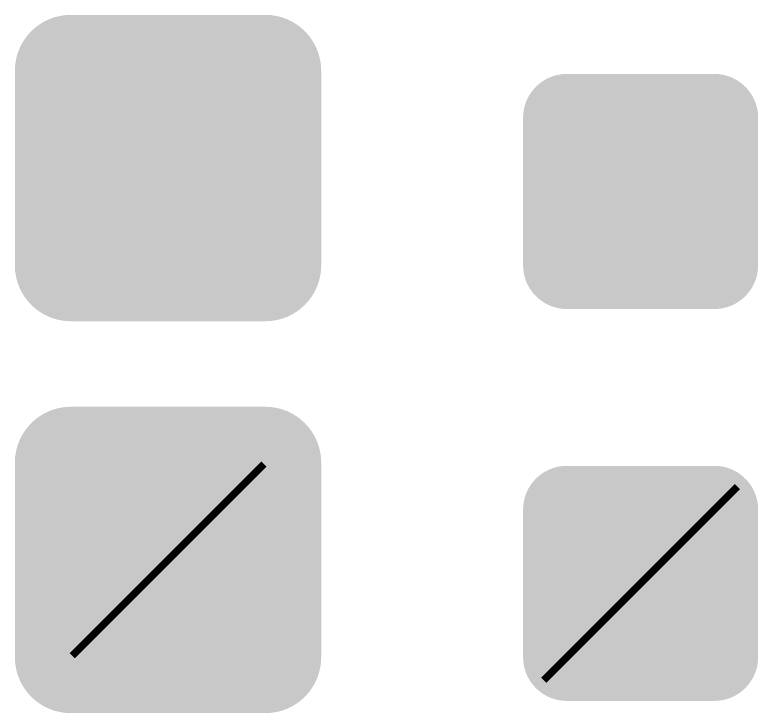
# Model space of a CAD drawing. Header units: millimetres. Extents: x 5277 to 6029, y 2052 to 2709.
# Drawn here: x 5328.73 to 5349.6, y 2667.63 to 2687.23 of the extents above; entities that cross this region are included whole.
import ezdxf

# ---------------------------------------------------------------- set-up
doc = ezdxf.new("R2010")
doc.units = ezdxf.units.MM
for name, color, linetype, true_color in [('Culture', 7, 'CONTINUOUS', 0x000000), ('Education', 7, 'CONTINUOUS', 0x000000), ('Sport', 7, 'CONTINUOUS', 0x000000)]:
    doc.layers.add(name, color=color, linetype=linetype, true_color=true_color)

# ---------------------------------------------------------------- blocks, each defined once
blk = doc.blocks.new('602010201_рек_фз')
at = {"layer": 'Culture', "linetype": 'Continuous'}
h = blk.add_hatch(color=256, dxfattribs=at)
edge = h.paths.add_edge_path()
edge.add_spline(control_points=[(-0.266, -0.339), (-0.266, 0.523), (0.438, 1.227), (1.3, 1.227)], knot_values=[-1, -1, -1, -1, 0, 0, 0, 0], degree=3, periodic=0)
edge.add_line((1.3, 1.227), (6.769, 1.227))
edge.add_spline(control_points=[(6.769, 1.227), (7.632, 1.227), (8.333, 0.523), (8.333, -0.339)], knot_values=[-1, -1, -1, -1, 0, 0, 0, 0], degree=3, periodic=0)
edge.add_line((8.333, -0.339), (8.333, -5.806))
edge.add_spline(control_points=[(8.333, -5.806), (8.333, -6.669), (7.632, -7.372), (6.769, -7.372)], knot_values=[-1, -1, -1, -1, 0, 0, 0, 0], degree=3, periodic=0)
edge.add_line((6.769, -7.372), (1.3, -7.372))
edge.add_spline(control_points=[(1.3, -7.372), (0.438, -7.372), (-0.266, -6.669), (-0.266, -5.806)], knot_values=[-1, -1, -1, -1, 0, 0, 0, 0], degree=3, periodic=0)
edge.add_line((-0.266, -5.806), (-0.266, -0.339))
edge = h.paths.add_edge_path(flags=16)
edge.add_spline(control_points=[(0.047, -5.806), (0.047, -6.5), (0.606, -7.059), (1.3, -7.059)], knot_values=[-1, -1, -1, -1, 0, 0, 0, 0], degree=3, periodic=0)
edge.add_line((1.3, -7.059), (6.769, -7.059))
edge.add_spline(control_points=[(6.769, -7.059), (7.463, -7.059), (8.022, -6.5), (8.022, -5.806)], knot_values=[-1, -1, -1, -1, 0, 0, 0, 0], degree=3, periodic=0)
edge.add_line((8.022, -5.806), (8.022, -0.339))
edge.add_spline(control_points=[(8.022, -0.339), (8.022, 0.355), (7.463, 0.914), (6.769, 0.914)], knot_values=[-1, -1, -1, -1, 0, 0, 0, 0], degree=3, periodic=0)
edge.add_line((6.769, 0.914), (1.3, 0.914))
edge.add_spline(control_points=[(1.3, 0.914), (0.606, 0.914), (0.047, 0.355), (0.047, -0.339)], knot_values=[-1, -1, -1, -1, 0, 0, 0, 0], degree=3, periodic=0)
edge.add_line((0.047, -0.339), (0.047, -5.806))
at = {"layer": 'Culture', "linetype": 'Continuous', "true_color": 0xffff00}
h = blk.add_hatch(color=2, dxfattribs=at)
edge = h.paths.add_edge_path()
edge.add_spline(control_points=[(0.047, -5.806), (0.047, -6.5), (0.606, -7.059), (1.3, -7.059)], knot_values=[-1, -1, -1, -1, 0, 0, 0, 0], degree=3, periodic=0)
edge.add_line((1.3, -7.059), (6.769, -7.059))
edge.add_spline(control_points=[(6.769, -7.059), (7.463, -7.059), (8.022, -6.5), (8.022, -5.806)], knot_values=[-1, -1, -1, -1, 0, 0, 0, 0], degree=3, periodic=0)
edge.add_line((8.022, -5.806), (8.022, -0.339))
edge.add_spline(control_points=[(8.022, -0.339), (8.022, 0.355), (7.463, 0.914), (6.769, 0.914)], knot_values=[-1, -1, -1, -1, 0, 0, 0, 0], degree=3, periodic=0)
edge.add_line((6.769, 0.914), (1.3, 0.914))
edge.add_spline(control_points=[(1.3, 0.914), (0.606, 0.914), (0.047, 0.355), (0.047, -0.339)], knot_values=[-1, -1, -1, -1, 0, 0, 0, 0], degree=3, periodic=0)
edge.add_line((0.047, -0.339), (0.047, -5.806))
at = {"layer": 'Culture', "linetype": 'Continuous'}
h = blk.add_hatch(color=256, dxfattribs=at)
edge = h.paths.add_edge_path()
edge.add_line((0.252, -0.679), (0.252, -5.464))
edge.add_spline(control_points=[(0.252, -5.464), (0.252, -6.23), (0.877, -6.854), (1.642, -6.854)], knot_values=[0, 0, 0, 0, 1, 1, 1, 1], degree=3, periodic=0)
edge.add_line((1.642, -6.854), (6.427, -6.854))
edge.add_spline(control_points=[(6.427, -6.854), (7.193, -6.854), (7.815, -6.23), (7.815, -5.464)], knot_values=[0, 0, 0, 0, 1, 1, 1, 1], degree=3, periodic=0)
edge.add_line((7.815, -5.464), (7.815, -0.679))
edge.add_spline(control_points=[(7.815, -0.679), (7.815, 0.086), (7.193, 0.709), (6.427, 0.709)], knot_values=[0, 0, 0, 0, 1, 1, 1, 1], degree=3, periodic=0)
edge.add_line((6.427, 0.709), (1.642, 0.709))
edge.add_spline(control_points=[(1.642, 0.709), (0.877, 0.709), (0.252, 0.086), (0.252, -0.679)], knot_values=[0, 0, 0, 0, 1, 1, 1, 1], degree=3, periodic=0)
edge = h.paths.add_edge_path(flags=16)
edge.add_line((0.565, -0.679), (0.565, -5.464))
edge.add_spline(control_points=[(0.565, -5.464), (0.565, -6.06), (1.046, -6.541), (1.642, -6.541)], knot_values=[-1, -1, -1, -1, 0, 0, 0, 0], degree=3, periodic=0)
edge.add_line((1.642, -6.541), (6.427, -6.541))
edge.add_spline(control_points=[(6.427, -6.541), (7.024, -6.541), (7.502, -6.06), (7.502, -5.464)], knot_values=[-1, -1, -1, -1, 0, 0, 0, 0], degree=3, periodic=0)
edge.add_line((7.502, -5.464), (7.502, -0.679))
edge.add_spline(control_points=[(7.502, -0.679), (7.502, -0.083), (7.024, 0.396), (6.427, 0.396)], knot_values=[-1, -1, -1, -1, 0, 0, 0, 0], degree=3, periodic=0)
edge.add_line((6.427, 0.396), (1.642, 0.396))
edge.add_spline(control_points=[(1.642, 0.396), (1.046, 0.396), (0.565, -0.083), (0.565, -0.679)], knot_values=[-1, -1, -1, -1, 0, 0, 0, 0], degree=3, periodic=0)
h = blk.add_hatch(color=256, dxfattribs=at)
edge = h.paths.add_edge_path()
edge.add_line((0.77, -1.021), (0.77, -5.124))
edge.add_spline(control_points=[(0.77, -5.124), (0.77, -5.792), (1.314, -6.336), (1.982, -6.336)], knot_values=[0, 0, 0, 0, 1, 1, 1, 1], degree=3, periodic=0)
edge.add_line((1.982, -6.336), (6.085, -6.336))
edge.add_spline(control_points=[(6.085, -6.336), (6.753, -6.336), (7.297, -5.792), (7.297, -5.124)], knot_values=[0, 0, 0, 0, 1, 1, 1, 1], degree=3, periodic=0)
edge.add_line((7.297, -5.124), (7.297, -1.021))
edge.add_spline(control_points=[(7.297, -1.021), (7.297, -0.353), (6.753, 0.191), (6.085, 0.191)], knot_values=[0, 0, 0, 0, 1, 1, 1, 1], degree=3, periodic=0)
edge.add_line((6.085, 0.191), (1.982, 0.191))
edge.add_spline(control_points=[(1.982, 0.191), (1.314, 0.191), (0.77, -0.353), (0.77, -1.021)], knot_values=[0, 0, 0, 0, 1, 1, 1, 1], degree=3, periodic=0)
edge = h.paths.add_edge_path(flags=16)
edge.add_line((1.081, -1.021), (1.081, -5.124))
edge.add_spline(control_points=[(1.081, -5.124), (1.081, -5.624), (1.482, -6.025), (1.982, -6.025)], knot_values=[-1, -1, -1, -1, 0, 0, 0, 0], degree=3, periodic=0)
edge.add_line((1.982, -6.025), (6.085, -6.025))
edge.add_spline(control_points=[(6.085, -6.025), (6.585, -6.025), (6.986, -5.624), (6.986, -5.124)], knot_values=[-1, -1, -1, -1, 0, 0, 0, 0], degree=3, periodic=0)
edge.add_line((6.986, -5.124), (6.986, -1.021))
edge.add_spline(control_points=[(6.986, -1.021), (6.986, -0.521), (6.585, -0.12), (6.085, -0.12)], knot_values=[-1, -1, -1, -1, 0, 0, 0, 0], degree=3, periodic=0)
edge.add_line((6.085, -0.12), (1.982, -0.12))
edge.add_spline(control_points=[(1.982, -0.12), (1.482, -0.12), (1.081, -0.521), (1.081, -1.021)], knot_values=[-1, -1, -1, -1, 0, 0, 0, 0], degree=3, periodic=0)
blk.add_hatch(color=256, dxfattribs=at).paths.add_polyline_path([(3.27, -5.536), (3.27, -5.355), (3.623, -5.355), (3.623, -5.34), (3.631, -5.285), (3.639, -5.159), (3.639, -5.088), (3.639, -5.065), (3.639, -5.041), (3.639, -4.923), (3.611, -4.735), (3.584, -4.664), (3.56, -4.593), (3.462, -4.409), (3.387, -4.295), (3.203, -4.001), (2.936, -3.517), (2.853, -3.329), (2.751, -3.093), (2.633, -2.614), (2.618, -2.371), (2.618, -2.363), (2.616, -2.324), (2.614, -2.292), (2.612, -2.261), (2.61, -2.214), (2.61, -2.198), (2.61, -2.182), (2.612, -2.139), (2.614, -2.112), (2.616, -2.084), (2.618, -2.049), (2.618, -2.041), (2.633, -1.892), (2.702, -1.66), (2.755, -1.578), (2.808, -1.495), (2.971, -1.373), (3.081, -1.334), (3.132, -1.314), (3.317, -1.271), (3.45, -1.248), (3.529, -1.232), (3.544, -1.216), (3.56, -1.201), (3.584, -1.142), (3.592, -1.098), (3.592, -1.043), (3.592, -1.012), (3.58, -1.008), (3.482, -1.004), (3.395, -1.004), (3.191, -1.004), (3.191, -0.533), (4.809, -0.533), (4.809, -1.004), (4.605, -1.004), (4.507, -1.008), (4.408, -1.012), (4.408, -1.028), (4.408, -1.043), (4.408, -1.071), (4.408, -1.098), (4.416, -1.142), (4.44, -1.201), (4.456, -1.216), (4.471, -1.232), (4.55, -1.248), (4.66, -1.267), (4.809, -1.299), (4.848, -1.31), (4.927, -1.334), (5.06, -1.401), (5.115, -1.444), (5.233, -1.534), (5.367, -1.833), (5.382, -2.041), (5.382, -2.049), (5.384, -2.084), (5.386, -2.112), (5.388, -2.139), (5.39, -2.182), (5.39, -2.198), (5.39, -2.214), (5.388, -2.261), (5.386, -2.292), (5.384, -2.324), (5.382, -2.363), (5.382, -2.371), (5.367, -2.614), (5.249, -3.093), (5.147, -3.329), (5.064, -3.517), (4.797, -4.001), (4.613, -4.295), (4.538, -4.409), (4.44, -4.593), (4.416, -4.664), (4.389, -4.735), (4.361, -4.923), (4.361, -5.041), (4.361, -5.088), (4.361, -5.159), (4.369, -5.285), (4.377, -5.34), (4.377, -5.355), (4.73, -5.355), (4.73, -5.709), (3.27, -5.709)])
blk = doc.blocks.new('602010201_ликв_фз')
at = {"layer": 'Culture', "linetype": 'Continuous'}
blk.add_hatch(color=256, dxfattribs=at).paths.add_polyline_path([(3.27, -5.536), (3.27, -5.355), (3.623, -5.355), (3.623, -5.34), (3.631, -5.285), (3.639, -5.159), (3.639, -5.088), (3.639, -5.065), (3.639, -5.041), (3.639, -4.923), (3.611, -4.735), (3.584, -4.664), (3.56, -4.593), (3.462, -4.409), (3.387, -4.295), (3.203, -4.001), (2.936, -3.517), (2.853, -3.329), (2.751, -3.093), (2.633, -2.614), (2.618, -2.371), (2.618, -2.363), (2.616, -2.324), (2.614, -2.292), (2.612, -2.261), (2.61, -2.214), (2.61, -2.198), (2.61, -2.182), (2.612, -2.139), (2.614, -2.112), (2.616, -2.084), (2.618, -2.049), (2.618, -2.041), (2.633, -1.892), (2.702, -1.66), (2.755, -1.578), (2.808, -1.495), (2.971, -1.373), (3.081, -1.334), (3.132, -1.314), (3.317, -1.271), (3.45, -1.248), (3.529, -1.232), (3.544, -1.216), (3.56, -1.201), (3.584, -1.142), (3.592, -1.098), (3.592, -1.043), (3.592, -1.012), (3.58, -1.008), (3.482, -1.004), (3.395, -1.004), (3.191, -1.004), (3.191, -0.533), (4.809, -0.533), (4.809, -1.004), (4.605, -1.004), (4.507, -1.008), (4.408, -1.012), (4.408, -1.028), (4.408, -1.043), (4.408, -1.071), (4.408, -1.098), (4.416, -1.142), (4.44, -1.201), (4.456, -1.216), (4.471, -1.232), (4.55, -1.248), (4.66, -1.267), (4.809, -1.299), (4.848, -1.31), (4.927, -1.334), (5.06, -1.401), (5.115, -1.444), (5.233, -1.534), (5.367, -1.833), (5.382, -2.041), (5.382, -2.049), (5.384, -2.084), (5.386, -2.112), (5.388, -2.139), (5.39, -2.182), (5.39, -2.198), (5.39, -2.214), (5.388, -2.261), (5.386, -2.292), (5.384, -2.324), (5.382, -2.363), (5.382, -2.371), (5.367, -2.614), (5.249, -3.093), (5.147, -3.329), (5.064, -3.517), (4.797, -4.001), (4.613, -4.295), (4.538, -4.409), (4.44, -4.593), (4.416, -4.664), (4.389, -4.735), (4.361, -4.923), (4.361, -5.041), (4.361, -5.088), (4.361, -5.159), (4.369, -5.285), (4.377, -5.34), (4.377, -5.355), (4.73, -5.355), (4.73, -5.709), (3.27, -5.709)])
at = {"layer": 'Education', "linetype": 'Continuous'}
h = blk.add_hatch(color=256, dxfattribs=at)
edge = h.paths.add_edge_path()
edge.add_spline(control_points=[(-0.266, -0.339), (-0.266, 0.523), (0.438, 1.227), (1.3, 1.227)], knot_values=[-1, -1, -1, -1, 0, 0, 0, 0], degree=3, periodic=0)
edge.add_line((1.3, 1.227), (6.769, 1.227))
edge.add_spline(control_points=[(6.769, 1.227), (7.632, 1.227), (8.333, 0.523), (8.333, -0.339)], knot_values=[-1, -1, -1, -1, 0, 0, 0, 0], degree=3, periodic=0)
edge.add_line((8.333, -0.339), (8.333, -5.806))
edge.add_spline(control_points=[(8.333, -5.806), (8.333, -6.669), (7.632, -7.372), (6.769, -7.372)], knot_values=[-1, -1, -1, -1, 0, 0, 0, 0], degree=3, periodic=0)
edge.add_line((6.769, -7.372), (1.3, -7.372))
edge.add_spline(control_points=[(1.3, -7.372), (0.438, -7.372), (-0.266, -6.669), (-0.266, -5.806)], knot_values=[-1, -1, -1, -1, 0, 0, 0, 0], degree=3, periodic=0)
edge.add_line((-0.266, -5.806), (-0.266, -0.339))
edge = h.paths.add_edge_path(flags=16)
edge.add_spline(control_points=[(0.047, -5.806), (0.047, -6.5), (0.606, -7.059), (1.3, -7.059)], knot_values=[-1, -1, -1, -1, 0, 0, 0, 0], degree=3, periodic=0)
edge.add_line((1.3, -7.059), (6.769, -7.059))
edge.add_spline(control_points=[(6.769, -7.059), (7.463, -7.059), (8.022, -6.5), (8.022, -5.806)], knot_values=[-1, -1, -1, -1, 0, 0, 0, 0], degree=3, periodic=0)
edge.add_line((8.022, -5.806), (8.022, -0.339))
edge.add_spline(control_points=[(8.022, -0.339), (8.022, 0.355), (7.463, 0.914), (6.769, 0.914)], knot_values=[-1, -1, -1, -1, 0, 0, 0, 0], degree=3, periodic=0)
edge.add_line((6.769, 0.914), (1.3, 0.914))
edge.add_spline(control_points=[(1.3, 0.914), (0.606, 0.914), (0.047, 0.355), (0.047, -0.339)], knot_values=[-1, -1, -1, -1, 0, 0, 0, 0], degree=3, periodic=0)
edge.add_line((0.047, -0.339), (0.047, -5.806))
at = {"layer": 'Education', "linetype": 'Continuous', "true_color": 0xffffff}
h = blk.add_hatch(color=7, dxfattribs=at)
edge = h.paths.add_edge_path()
edge.add_spline(control_points=[(0.047, -5.806), (0.047, -6.5), (0.606, -7.059), (1.3, -7.059)], knot_values=[-1, -1, -1, -1, 0, 0, 0, 0], degree=3, periodic=0)
edge.add_line((1.3, -7.059), (6.769, -7.059))
edge.add_spline(control_points=[(6.769, -7.059), (7.463, -7.059), (8.022, -6.5), (8.022, -5.806)], knot_values=[-1, -1, -1, -1, 0, 0, 0, 0], degree=3, periodic=0)
edge.add_line((8.022, -5.806), (8.022, -0.339))
edge.add_spline(control_points=[(8.022, -0.339), (8.022, 0.355), (7.463, 0.914), (6.769, 0.914)], knot_values=[-1, -1, -1, -1, 0, 0, 0, 0], degree=3, periodic=0)
edge.add_line((6.769, 0.914), (1.3, 0.914))
edge.add_spline(control_points=[(1.3, 0.914), (0.606, 0.914), (0.047, 0.355), (0.047, -0.339)], knot_values=[-1, -1, -1, -1, 0, 0, 0, 0], degree=3, periodic=0)
edge.add_line((0.047, -0.339), (0.047, -5.806))
at = {"layer": 'Education', "linetype": 'Continuous'}
h = blk.add_hatch(color=256, dxfattribs=at)
edge = h.paths.add_edge_path()
edge.add_line((0.252, -0.679), (0.252, -5.464))
edge.add_spline(control_points=[(0.252, -5.464), (0.252, -6.23), (0.877, -6.854), (1.642, -6.854)], knot_values=[0, 0, 0, 0, 1, 1, 1, 1], degree=3, periodic=0)
edge.add_line((1.642, -6.854), (6.427, -6.854))
edge.add_spline(control_points=[(6.427, -6.854), (7.193, -6.854), (7.815, -6.23), (7.815, -5.464)], knot_values=[0, 0, 0, 0, 1, 1, 1, 1], degree=3, periodic=0)
edge.add_line((7.815, -5.464), (7.815, -0.679))
edge.add_spline(control_points=[(7.815, -0.679), (7.815, 0.086), (7.193, 0.709), (6.427, 0.709)], knot_values=[0, 0, 0, 0, 1, 1, 1, 1], degree=3, periodic=0)
edge.add_line((6.427, 0.709), (1.642, 0.709))
edge.add_spline(control_points=[(1.642, 0.709), (0.877, 0.709), (0.252, 0.086), (0.252, -0.679)], knot_values=[0, 0, 0, 0, 1, 1, 1, 1], degree=3, periodic=0)
edge = h.paths.add_edge_path(flags=16)
edge.add_line((0.565, -0.679), (0.565, -5.464))
edge.add_spline(control_points=[(0.565, -5.464), (0.565, -6.06), (1.046, -6.541), (1.642, -6.541)], knot_values=[-1, -1, -1, -1, 0, 0, 0, 0], degree=3, periodic=0)
edge.add_line((1.642, -6.541), (6.427, -6.541))
edge.add_spline(control_points=[(6.427, -6.541), (7.024, -6.541), (7.502, -6.06), (7.502, -5.464)], knot_values=[-1, -1, -1, -1, 0, 0, 0, 0], degree=3, periodic=0)
edge.add_line((7.502, -5.464), (7.502, -0.679))
edge.add_spline(control_points=[(7.502, -0.679), (7.502, -0.083), (7.024, 0.396), (6.427, 0.396)], knot_values=[-1, -1, -1, -1, 0, 0, 0, 0], degree=3, periodic=0)
edge.add_line((6.427, 0.396), (1.642, 0.396))
edge.add_spline(control_points=[(1.642, 0.396), (1.046, 0.396), (0.565, -0.083), (0.565, -0.679)], knot_values=[-1, -1, -1, -1, 0, 0, 0, 0], degree=3, periodic=0)
h = blk.add_hatch(color=256, dxfattribs=at)
edge = h.paths.add_edge_path()
edge.add_line((0.77, -1.021), (0.77, -5.124))
edge.add_spline(control_points=[(0.77, -5.124), (0.77, -5.792), (1.314, -6.336), (1.982, -6.336)], knot_values=[0, 0, 0, 0, 1, 1, 1, 1], degree=3, periodic=0)
edge.add_line((1.982, -6.336), (6.085, -6.336))
edge.add_spline(control_points=[(6.085, -6.336), (6.753, -6.336), (7.297, -5.792), (7.297, -5.124)], knot_values=[0, 0, 0, 0, 1, 1, 1, 1], degree=3, periodic=0)
edge.add_line((7.297, -5.124), (7.297, -1.021))
edge.add_spline(control_points=[(7.297, -1.021), (7.297, -0.353), (6.753, 0.191), (6.085, 0.191)], knot_values=[0, 0, 0, 0, 1, 1, 1, 1], degree=3, periodic=0)
edge.add_line((6.085, 0.191), (1.982, 0.191))
edge.add_spline(control_points=[(1.982, 0.191), (1.314, 0.191), (0.77, -0.353), (0.77, -1.021)], knot_values=[0, 0, 0, 0, 1, 1, 1, 1], degree=3, periodic=0)
edge = h.paths.add_edge_path(flags=16)
edge.add_line((1.081, -1.021), (1.081, -5.124))
edge.add_spline(control_points=[(1.081, -5.124), (1.081, -5.624), (1.482, -6.025), (1.982, -6.025)], knot_values=[-1, -1, -1, -1, 0, 0, 0, 0], degree=3, periodic=0)
edge.add_line((1.982, -6.025), (6.085, -6.025))
edge.add_spline(control_points=[(6.085, -6.025), (6.585, -6.025), (6.986, -5.624), (6.986, -5.124)], knot_values=[-1, -1, -1, -1, 0, 0, 0, 0], degree=3, periodic=0)
edge.add_line((6.986, -5.124), (6.986, -1.021))
edge.add_spline(control_points=[(6.986, -1.021), (6.986, -0.521), (6.585, -0.12), (6.085, -0.12)], knot_values=[-1, -1, -1, -1, 0, 0, 0, 0], degree=3, periodic=0)
edge.add_line((6.085, -0.12), (1.982, -0.12))
edge.add_spline(control_points=[(1.982, -0.12), (1.482, -0.12), (1.081, -0.521), (1.081, -1.021)], knot_values=[-1, -1, -1, -1, 0, 0, 0, 0], degree=3, periodic=0)
at = {"layer": 'Education', "color": 1, "linetype": 'Continuous', "true_color": 0xff0000, "const_width": 0.2}
blk.add_lwpolyline([(1.344, -5.762), (6.723, -0.383)], dxfattribs=at)
blk = doc.blocks.new('602010301_рек_мз')
at = {"layer": 'Sport', "linetype": 'Continuous'}
h = blk.add_hatch(color=256, dxfattribs=at)
edge = h.paths.add_edge_path()
edge.add_spline(control_points=[(0, 0.344), (0, 1.019), (0.55, 1.569), (1.225, 1.569)], knot_values=[-1, -1, -1, -1, 0, 0, 0, 0], degree=3, periodic=0)
edge.add_line((1.225, 1.569), (5.372, 1.569))
edge.add_spline(control_points=[(5.372, 1.569), (6.047, 1.569), (6.598, 1.019), (6.598, 0.344)], knot_values=[-1, -1, -1, -1, 0, 0, 0, 0], degree=3, periodic=0)
edge.add_line((6.598, 0.344), (6.598, -3.803))
edge.add_spline(control_points=[(6.598, -3.803), (6.598, -4.478), (6.047, -5.029), (5.372, -5.029)], knot_values=[-1, -1, -1, -1, 0, 0, 0, 0], degree=3, periodic=0)
edge.add_line((5.372, -5.029), (1.225, -5.029))
edge.add_spline(control_points=[(1.225, -5.029), (0.55, -5.029), (0, -4.478), (0, -3.803)], knot_values=[-1, -1, -1, -1, 0, 0, 0, 0], degree=3, periodic=0)
edge.add_line((0, -3.803), (0, 0.344))
edge = h.paths.add_edge_path(flags=16)
edge.add_spline(control_points=[(0.313, -3.803), (0.313, -4.308), (0.72, -4.716), (1.225, -4.716)], knot_values=[-1, -1, -1, -1, 0, 0, 0, 0], degree=3, periodic=0)
edge.add_line((1.225, -4.716), (5.372, -4.716))
edge.add_spline(control_points=[(5.372, -4.716), (5.878, -4.716), (6.285, -4.308), (6.285, -3.803)], knot_values=[-1, -1, -1, -1, 0, 0, 0, 0], degree=3, periodic=0)
edge.add_line((6.285, -3.803), (6.285, 0.344))
edge.add_spline(control_points=[(6.285, 0.344), (6.285, 0.849), (5.878, 1.256), (5.372, 1.256)], knot_values=[-1, -1, -1, -1, 0, 0, 0, 0], degree=3, periodic=0)
edge.add_line((5.372, 1.256), (1.225, 1.256))
edge.add_spline(control_points=[(1.225, 1.256), (0.72, 1.256), (0.313, 0.849), (0.313, 0.344)], knot_values=[-1, -1, -1, -1, 0, 0, 0, 0], degree=3, periodic=0)
edge.add_line((0.313, 0.344), (0.313, -3.803))
at = {"layer": 'Sport', "linetype": 'Continuous', "true_color": 0xffff00}
h = blk.add_hatch(color=2, dxfattribs=at)
edge = h.paths.add_edge_path()
edge.add_line((0.313, 0.344), (0.313, -3.803))
edge.add_spline(control_points=[(0.313, -3.803), (0.313, -4.308), (0.72, -4.716), (1.225, -4.716)], knot_values=[-1, -1, -1, -1, 0, 0, 0, 0], degree=3, periodic=0)
edge.add_line((1.225, -4.716), (5.372, -4.716))
edge.add_spline(control_points=[(5.372, -4.716), (5.878, -4.716), (6.285, -4.308), (6.285, -3.803)], knot_values=[-1, -1, -1, -1, 0, 0, 0, 0], degree=3, periodic=0)
edge.add_line((6.285, -3.803), (6.285, 0.344))
edge.add_spline(control_points=[(6.285, 0.344), (6.285, 0.849), (5.878, 1.256), (5.372, 1.256)], knot_values=[-1, -1, -1, -1, 0, 0, 0, 0], degree=3, periodic=0)
edge.add_line((5.372, 1.256), (1.225, 1.256))
edge.add_spline(control_points=[(1.225, 1.256), (0.72, 1.256), (0.313, 0.849), (0.313, 0.344)], knot_values=[-1, -1, -1, -1, 0, 0, 0, 0], degree=3, periodic=0)
at = {"layer": 'Sport', "linetype": 'Continuous'}
h = blk.add_hatch(color=256, dxfattribs=at)
h.paths.add_polyline_path([(3.19, -4.326), (2.923, -4.314), (2.412, -4.181), (2.169, -4.059), (1.772, -3.867), (1.183, -3.278), (0.991, -2.881), (0.857, -2.602), (0.724, -2.033), (0.724, -1.742), (0.724, -1.695), (0.732, -1.562), (0.74, -1.475), (0.767, -1.216), (0.92, -0.725), (1.046, -0.493), (1.172, -0.262), (1.501, 0.131), (1.706, 0.292), (1.977, 0.512), (2.609, 0.779), (2.97, 0.826), (3.025, 0.834), (3.135, 0.842), (3.19, 0.842), (3.198, 0.842), (3.231, 0.844), (3.257, 0.846), (3.282, 0.848), (3.324, 0.85), (3.339, 0.85), (3.359, 0.85), (3.406, 0.848), (3.434, 0.846), (3.461, 0.844), (3.496, 0.842), (3.504, 0.842), (3.924, 0.818), (4.671, 0.528), (4.996, 0.261), (5.114, 0.166), (5.326, -0.054), (5.421, -0.179), (5.582, -0.399), (5.809, -0.902), (5.876, -1.185), (5.908, -1.322), (5.939, -1.601), (5.939, -1.742), (5.939, -1.825), (5.935, -1.946), (5.931, -1.986), (5.896, -2.323), (5.66, -2.948), (5.46, -3.234), (5.417, -3.297), (5.315, -3.423), (5.256, -3.486), (5.154, -3.6), (4.918, -3.804), (4.784, -3.894), (4.777, -3.898), (4.761, -3.908), (4.753, -3.914), (4.745, -3.92), (4.729, -3.932), (4.722, -3.937), (4.714, -3.943), (4.694, -3.953), (4.682, -3.957), (4.667, -3.965), (4.627, -3.988), (4.604, -4.004), (4.572, -4.02), (4.494, -4.059), (4.415, -4.098), (4.4, -4.106), (4.358, -4.124), (4.333, -4.134), (4.307, -4.144), (4.252, -4.163), (4.223, -4.173), (4.193, -4.183), (4.148, -4.197), (4.133, -4.201), (3.975, -4.248), (3.665, -4.307), (3.512, -4.318), (3.504, -4.318), (3.457, -4.32), (3.418, -4.322), (3.379, -4.324), (3.316, -4.326), (3.292, -4.326)])
h.paths.add_polyline_path([(4.407, -3.321), (4.616, -3.176), (4.824, -3.03), (4.828, -3.011), (4.832, -2.964), (4.832, -2.936), (4.832, -2.92), (4.835, -2.885), (4.839, -2.865), (4.839, -2.826), (4.839, -2.822), (4.841, -2.804), (4.843, -2.791), (4.845, -2.777), (4.847, -2.755), (4.847, -2.748), (4.847, -2.661), (4.849, -2.642), (4.851, -2.622), (4.853, -2.602), (4.855, -2.567), (4.855, -2.551), (4.855, -2.539), (4.855, -2.518), (4.855, -2.508), (4.855, -2.498), (4.855, -2.48), (4.855, -2.473), (4.863, -2.457), (4.863, -2.386), (4.863, -2.378), (4.867, -2.359), (4.871, -2.347), (4.871, -2.323), (4.871, -2.316), (4.867, -2.312), (4.863, -2.308), (4.851, -2.308), (4.828, -2.304), (4.816, -2.3), (4.812, -2.296), (4.79, -2.286), (4.773, -2.28), (4.755, -2.274), (4.733, -2.268), (4.729, -2.268), (4.462, -2.186), (4.191, -2.103), (4.188, -2.103), (4.184, -2.103), (3.987, -2.245), (3.795, -2.386), (3.602, -2.528), (3.406, -2.673), (3.402, -2.677), (3.398, -2.681), (3.394, -2.787), (3.394, -2.889), (3.394, -3.227), (3.394, -3.36), (3.504, -3.407), (3.744, -3.509), (3.987, -3.611), (3.991, -3.611), (4.085, -3.545), (4.294, -3.399)], flags=16)
h.paths.add_polyline_path([(1.713, -2.127), (1.749, -2.115), (1.784, -2.103), (1.819, -2.092), (1.902, -2.068), (1.949, -2.056), (2.11, -2.013), (2.287, -1.966), (2.303, -1.962), (2.365, -1.946), (2.428, -1.931), (2.467, -1.821), (2.566, -1.534), (2.625, -1.357), (2.695, -1.153), (2.687, -1.145), (2.687, -1.141), (2.577, -0.984), (2.467, -0.831), (2.369, -0.694), (2.255, -0.541), (2.24, -0.525), (2.232, -0.509), (2.208, -0.517), (2.2, -0.517), (2.138, -0.537), (2.083, -0.556), (2.028, -0.576), (1.929, -0.607), (1.886, -0.619), (1.8, -0.643), (1.702, -0.67), (1.69, -0.674), (1.658, -0.682), (1.658, -0.705), (1.647, -0.739), (1.635, -0.772), (1.623, -0.806), (1.59, -0.898), (1.568, -0.957), (1.547, -1.016), (1.505, -1.13), (1.486, -1.185), (1.407, -1.412), (1.329, -1.644), (1.329, -1.648), (1.336, -1.66), (1.356, -1.687), (1.368, -1.703), (1.391, -1.734), (1.419, -1.774), (1.423, -1.781), (1.427, -1.785), (1.466, -1.836), (1.501, -1.884), (1.541, -1.935), (1.584, -1.99), (1.588, -1.994), (1.651, -2.088), (1.682, -2.127)], flags=16)
h.paths.add_polyline_path([(5.004, -2.056), (5.067, -1.978), (5.173, -1.844), (5.216, -1.789), (5.244, -1.754), (5.271, -1.719), (5.283, -1.707), (5.295, -1.695), (5.303, -1.683), (5.311, -1.672), (5.311, -1.664), (5.267, -1.554), (5.177, -1.306), (5.13, -1.169), (5.044, -0.918), (4.957, -0.666), (4.957, -0.662), (4.82, -0.621), (4.682, -0.584), (4.545, -0.546), (4.404, -0.509), (4.4, -0.509), (4.396, -0.513), (4.284, -0.654), (4.176, -0.792), (4.068, -0.929), (3.96, -1.071), (3.96, -1.075), (3.952, -1.082), (3.954, -1.088), (3.956, -1.094), (3.958, -1.1), (3.966, -1.12), (3.972, -1.134), (3.977, -1.147), (3.987, -1.181), (3.991, -1.2), (3.999, -1.216), (4.021, -1.283), (4.034, -1.334), (4.048, -1.385), (4.07, -1.459), (4.078, -1.483), (4.144, -1.687), (4.211, -1.891), (4.215, -1.895), (4.223, -1.899), (4.227, -1.899), (4.231, -1.899), (4.313, -1.923), (4.392, -1.946), (4.407, -1.95), (4.443, -1.96), (4.462, -1.966), (4.482, -1.972), (4.513, -1.982), (4.525, -1.986), (4.549, -1.994), (4.557, -1.997), (4.612, -2.015), (4.659, -2.029), (4.706, -2.043), (4.796, -2.07), (4.839, -2.084), (4.883, -2.098), (4.93, -2.111), (4.934, -2.111), (4.945, -2.115), (4.957, -2.119)], flags=16)
h.paths.add_polyline_path([(2.664, -3.533), (2.672, -3.529), (2.699, -3.519), (2.719, -3.513), (2.738, -3.507), (2.776, -3.496), (2.793, -3.49), (2.811, -3.484), (2.841, -3.474), (2.852, -3.47), (2.927, -3.447), (3.076, -3.396), (3.151, -3.368), (3.182, -3.36), (3.182, -3.25), (3.182, -3.132), (3.182, -2.889), (3.19, -2.653), (2.837, -2.394), (2.656, -2.265), (2.475, -2.135), (2.46, -2.139), (2.444, -2.143), (2.428, -2.147), (2.383, -2.158), (2.354, -2.166), (2.324, -2.174), (2.271, -2.19), (2.248, -2.198), (2.232, -2.202), (2.179, -2.215), (2.142, -2.225), (2.104, -2.235), (2.055, -2.249), (2.043, -2.253), (2.032, -2.257), (1.996, -2.266), (1.973, -2.272), (1.949, -2.278), (1.922, -2.284), (1.918, -2.284), (1.91, -2.284), (1.888, -2.288), (1.874, -2.292), (1.861, -2.296), (1.839, -2.304), (1.831, -2.308), (1.808, -2.316), (1.78, -2.323), (1.776, -2.323), (1.768, -2.331), (1.768, -2.347), (1.768, -2.457), (1.768, -2.492), (1.77, -2.573), (1.772, -2.618), (1.774, -2.663), (1.776, -2.732), (1.776, -2.755), (1.78, -2.889), (1.784, -3.022), (1.788, -3.026), (1.984, -3.164), (2.177, -3.297), (2.369, -3.431), (2.566, -3.564), (2.57, -3.564)], flags=16)
h.paths.add_polyline_path([(4.007, -0.666), (4.211, -0.399), (4.14, -0.297), (4.133, -0.285), (4.085, -0.226), (4.046, -0.179), (4.007, -0.132), (3.948, -0.061), (3.928, -0.038), (3.803, 0.127), (2.727, 0.127), (2.664, 0.025), (2.652, 0.009), (2.621, -0.044), (2.601, -0.081), (2.581, -0.118), (2.554, -0.164), (2.546, -0.171), (2.499, -0.25), (2.452, -0.328), (2.405, -0.391), (2.593, -0.65), (2.687, -0.78), (2.782, -0.91), (2.786, -0.914), (2.848, -0.918), (2.907, -0.918), (3.064, -0.918), (3.068, -0.918), (3.102, -0.919), (3.131, -0.921), (3.161, -0.923), (3.21, -0.925), (3.229, -0.925), (3.386, -0.925), (3.559, -0.925), (3.634, -0.929), (3.708, -0.933), (3.756, -0.933), (3.795, -0.933)], flags=16)
h.paths.add_polyline_path([(5.224, -0.454), (5.279, -0.415), (5.334, -0.376), (5.334, -0.368), (5.334, -0.364), (5.326, -0.352), (5.319, -0.344), (5.126, -0.069), (4.623, 0.347), (4.313, 0.488), (4.191, 0.543), (4.054, 0.598), (4.038, 0.598), (4.023, 0.559), (3.991, 0.473), (3.975, 0.426), (3.968, 0.402), (3.952, 0.359), (3.944, 0.339), (3.936, 0.32), (3.924, 0.288), (3.92, 0.276), (3.913, 0.261), (4.038, 0.1), (4.219, -0.128), (4.274, -0.195), (4.321, -0.254), (4.368, -0.313), (4.368, -0.317), (4.551, -0.374), (4.733, -0.427), (4.916, -0.48), (5.106, -0.533), (5.114, -0.533)], flags=16)
h.paths.add_polyline_path([(1.635, -0.517), (1.651, -0.513), (1.706, -0.495), (1.745, -0.482), (1.784, -0.468), (1.839, -0.45), (1.855, -0.446), (2.047, -0.391), (2.244, -0.332), (2.248, -0.328), (2.263, -0.305), (2.295, -0.254), (2.31, -0.226), (2.35, -0.164), (2.42, -0.05), (2.452, 0.001), (2.483, 0.052), (2.53, 0.127), (2.546, 0.151), (2.554, 0.158), (2.568, 0.178), (2.573, 0.19), (2.579, 0.202), (2.589, 0.221), (2.593, 0.229), (2.597, 0.237), (2.605, 0.253), (2.609, 0.261), (2.617, 0.276), (2.625, 0.288), (2.632, 0.3), (2.581, 0.433), (2.53, 0.567), (2.522, 0.567), (2.46, 0.543), (2.405, 0.52), (2.295, 0.473), (2.126, 0.386), (2.067, 0.347), (1.929, 0.261), (1.655, 0.025), (1.517, -0.124), (1.415, -0.238), (1.313, -0.368), (1.313, -0.383), (1.321, -0.391), (1.525, -0.548), (1.549, -0.541), (1.604, -0.525)], flags=16)
h.paths.add_polyline_path([(5.287, -3.18), (5.311, -3.152), (5.385, -3.038), (5.436, -2.952), (5.597, -2.673), (5.758, -2.06), (5.758, -1.726), (5.758, -1.656), (5.648, -1.664), (5.531, -1.664), (5.523, -1.679), (5.503, -1.707), (5.491, -1.719), (5.487, -1.723), (5.436, -1.785), (5.389, -1.844), (5.381, -1.856), (5.352, -1.895), (5.33, -1.923), (5.309, -1.95), (5.279, -1.986), (5.271, -1.994), (5.264, -2.001), (5.234, -2.037), (5.212, -2.064), (5.191, -2.092), (5.161, -2.131), (5.154, -2.143), (5.114, -2.19), (5.071, -2.245), (5.067, -2.253), (5.036, -2.284), (5.028, -2.41), (5.028, -2.429), (5.026, -2.508), (5.024, -2.567), (5.022, -2.626), (5.016, -2.755), (5.012, -2.826), (5.012, -2.838), (5.01, -2.875), (5.008, -2.901), (5.006, -2.926), (5.004, -2.956), (5.004, -2.96), (5.004, -2.964), (5, -2.971), (4.996, -2.975), (4.996, -2.991), (5, -2.999), (5.004, -3.007), (5.138, -3.101), (5.271, -3.195)], flags=16)
h.paths.add_polyline_path([(1.509, -3.132), (1.611, -3.054), (1.611, -3.015), (1.611, -2.834), (1.607, -2.559), (1.604, -2.465), (1.596, -2.3), (1.58, -2.276), (1.574, -2.268), (1.568, -2.261), (1.562, -2.253), (1.55, -2.237), (1.545, -2.229), (1.539, -2.221), (1.529, -2.206), (1.525, -2.198), (1.517, -2.19), (1.496, -2.16), (1.482, -2.139), (1.468, -2.117), (1.446, -2.088), (1.439, -2.08), (1.435, -2.076), (1.425, -2.064), (1.419, -2.056), (1.413, -2.049), (1.403, -2.035), (1.399, -2.029), (1.395, -2.023), (1.388, -2.011), (1.384, -2.005), (1.38, -1.999), (1.372, -1.99), (1.368, -1.986), (1.368, -1.982), (1.352, -1.958), (1.336, -1.939), (1.321, -1.919), (1.297, -1.888), (1.289, -1.876), (1.254, -1.829), (1.187, -1.742), (1.156, -1.703), (1.132, -1.664), (1.101, -1.664), (0.991, -1.664), (0.912, -1.664), (0.904, -1.695), (0.904, -1.719), (0.904, -1.734), (0.906, -1.785), (0.908, -1.821), (0.91, -1.856), (0.912, -1.895), (0.912, -1.899), (0.914, -1.911), (0.916, -1.923), (0.918, -1.935), (0.92, -1.95), (0.92, -1.954), (0.932, -2.131), (1.011, -2.477), (1.077, -2.645), (1.124, -2.751), (1.227, -2.944), (1.281, -3.03), (1.293, -3.054), (1.305, -3.077), (1.309, -3.085), (1.348, -3.14), (1.384, -3.187), (1.399, -3.203), (1.427, -3.187), (1.482, -3.152)], flags=16)
h.paths.add_polyline_path([(3.449, -4.177), (3.595, -4.173), (3.901, -4.118), (4.062, -4.067), (4.109, -4.051), (4.109, -4.036), (4.093, -3.977), (4.078, -3.934), (4.038, -3.816), (3.881, -3.753), (3.767, -3.706), (3.559, -3.615), (3.465, -3.572), (3.453, -3.568), (3.418, -3.553), (3.394, -3.541), (3.371, -3.529), (3.343, -3.517), (3.339, -3.517), (3.3, -3.502), (3.206, -3.533), (3.178, -3.545), (3.092, -3.574), (3.033, -3.592), (2.974, -3.61), (2.876, -3.639), (2.837, -3.651), (2.766, -3.674), (2.687, -3.702), (2.68, -3.706), (2.668, -3.71), (2.656, -3.714), (2.644, -3.753), (2.617, -3.835), (2.601, -3.879), (2.573, -3.957), (2.546, -4.04), (2.546, -4.043), (2.562, -4.051), (2.589, -4.063), (2.601, -4.067), (2.758, -4.118), (3.096, -4.177), (3.276, -4.185), (3.308, -4.185), (3.32, -4.185), (3.357, -4.183), (3.382, -4.181), (3.408, -4.179), (3.441, -4.177)], flags=16)
blk = doc.blocks.new('602010301_ликв_мз')
at = {"layer": 'Sport', "linetype": 'Continuous'}
h = blk.add_hatch(color=256, dxfattribs=at)
edge = h.paths.add_edge_path()
edge.add_spline(control_points=[(0, 0.344), (0, 1.019), (0.55, 1.569), (1.225, 1.569)], knot_values=[-1, -1, -1, -1, 0, 0, 0, 0], degree=3, periodic=0)
edge.add_line((1.225, 1.569), (5.372, 1.569))
edge.add_spline(control_points=[(5.372, 1.569), (6.047, 1.569), (6.598, 1.019), (6.598, 0.344)], knot_values=[-1, -1, -1, -1, 0, 0, 0, 0], degree=3, periodic=0)
edge.add_line((6.598, 0.344), (6.598, -3.803))
edge.add_spline(control_points=[(6.598, -3.803), (6.598, -4.478), (6.047, -5.029), (5.372, -5.029)], knot_values=[-1, -1, -1, -1, 0, 0, 0, 0], degree=3, periodic=0)
edge.add_line((5.372, -5.029), (1.225, -5.029))
edge.add_spline(control_points=[(1.225, -5.029), (0.55, -5.029), (0, -4.478), (0, -3.803)], knot_values=[-1, -1, -1, -1, 0, 0, 0, 0], degree=3, periodic=0)
edge.add_line((0, -3.803), (0, 0.344))
edge = h.paths.add_edge_path(flags=16)
edge.add_spline(control_points=[(0.313, -3.803), (0.313, -4.308), (0.72, -4.716), (1.225, -4.716)], knot_values=[-1, -1, -1, -1, 0, 0, 0, 0], degree=3, periodic=0)
edge.add_line((1.225, -4.716), (5.372, -4.716))
edge.add_spline(control_points=[(5.372, -4.716), (5.878, -4.716), (6.285, -4.308), (6.285, -3.803)], knot_values=[-1, -1, -1, -1, 0, 0, 0, 0], degree=3, periodic=0)
edge.add_line((6.285, -3.803), (6.285, 0.344))
edge.add_spline(control_points=[(6.285, 0.344), (6.285, 0.849), (5.878, 1.256), (5.372, 1.256)], knot_values=[-1, -1, -1, -1, 0, 0, 0, 0], degree=3, periodic=0)
edge.add_line((5.372, 1.256), (1.225, 1.256))
edge.add_spline(control_points=[(1.225, 1.256), (0.72, 1.256), (0.313, 0.849), (0.313, 0.344)], knot_values=[-1, -1, -1, -1, 0, 0, 0, 0], degree=3, periodic=0)
edge.add_line((0.313, 0.344), (0.313, -3.803))
at = {"layer": 'Sport', "linetype": 'Continuous', "true_color": 0xffffff}
h = blk.add_hatch(color=7, dxfattribs=at)
edge = h.paths.add_edge_path()
edge.add_line((0.313, 0.344), (0.313, -3.803))
edge.add_spline(control_points=[(0.313, -3.803), (0.313, -4.308), (0.72, -4.716), (1.225, -4.716)], knot_values=[-1, -1, -1, -1, 0, 0, 0, 0], degree=3, periodic=0)
edge.add_line((1.225, -4.716), (5.372, -4.716))
edge.add_spline(control_points=[(5.372, -4.716), (5.878, -4.716), (6.285, -4.308), (6.285, -3.803)], knot_values=[-1, -1, -1, -1, 0, 0, 0, 0], degree=3, periodic=0)
edge.add_line((6.285, -3.803), (6.285, 0.344))
edge.add_spline(control_points=[(6.285, 0.344), (6.285, 0.849), (5.878, 1.256), (5.372, 1.256)], knot_values=[-1, -1, -1, -1, 0, 0, 0, 0], degree=3, periodic=0)
edge.add_line((5.372, 1.256), (1.225, 1.256))
edge.add_spline(control_points=[(1.225, 1.256), (0.72, 1.256), (0.313, 0.849), (0.313, 0.344)], knot_values=[-1, -1, -1, -1, 0, 0, 0, 0], degree=3, periodic=0)
at = {"layer": 'Sport', "linetype": 'Continuous'}
h = blk.add_hatch(color=256, dxfattribs=at)
h.paths.add_polyline_path([(3.19, -4.326), (2.923, -4.314), (2.412, -4.181), (2.169, -4.059), (1.772, -3.867), (1.183, -3.278), (0.991, -2.881), (0.857, -2.602), (0.724, -2.033), (0.724, -1.742), (0.724, -1.695), (0.732, -1.562), (0.74, -1.475), (0.767, -1.216), (0.92, -0.725), (1.046, -0.493), (1.172, -0.262), (1.501, 0.131), (1.706, 0.292), (1.977, 0.512), (2.609, 0.779), (2.97, 0.826), (3.025, 0.834), (3.135, 0.842), (3.19, 0.842), (3.198, 0.842), (3.231, 0.844), (3.257, 0.846), (3.282, 0.848), (3.324, 0.85), (3.339, 0.85), (3.359, 0.85), (3.406, 0.848), (3.434, 0.846), (3.461, 0.844), (3.496, 0.842), (3.504, 0.842), (3.924, 0.818), (4.671, 0.528), (4.996, 0.261), (5.114, 0.166), (5.326, -0.054), (5.421, -0.179), (5.582, -0.399), (5.809, -0.902), (5.876, -1.185), (5.908, -1.322), (5.939, -1.601), (5.939, -1.742), (5.939, -1.825), (5.935, -1.946), (5.931, -1.986), (5.896, -2.323), (5.66, -2.948), (5.46, -3.234), (5.417, -3.297), (5.315, -3.423), (5.256, -3.486), (5.154, -3.6), (4.918, -3.804), (4.784, -3.894), (4.777, -3.898), (4.761, -3.908), (4.753, -3.914), (4.745, -3.92), (4.729, -3.932), (4.722, -3.937), (4.714, -3.943), (4.694, -3.953), (4.682, -3.957), (4.667, -3.965), (4.627, -3.988), (4.604, -4.004), (4.572, -4.02), (4.494, -4.059), (4.415, -4.098), (4.4, -4.106), (4.358, -4.124), (4.333, -4.134), (4.307, -4.144), (4.252, -4.163), (4.223, -4.173), (4.193, -4.183), (4.148, -4.197), (4.133, -4.201), (3.975, -4.248), (3.665, -4.307), (3.512, -4.318), (3.504, -4.318), (3.457, -4.32), (3.418, -4.322), (3.379, -4.324), (3.316, -4.326), (3.292, -4.326)])
h.paths.add_polyline_path([(4.407, -3.321), (4.616, -3.176), (4.824, -3.03), (4.828, -3.011), (4.832, -2.964), (4.832, -2.936), (4.832, -2.92), (4.835, -2.885), (4.839, -2.865), (4.839, -2.826), (4.839, -2.822), (4.841, -2.804), (4.843, -2.791), (4.845, -2.777), (4.847, -2.755), (4.847, -2.748), (4.847, -2.661), (4.849, -2.642), (4.851, -2.622), (4.853, -2.602), (4.855, -2.567), (4.855, -2.551), (4.855, -2.539), (4.855, -2.518), (4.855, -2.508), (4.855, -2.498), (4.855, -2.48), (4.855, -2.473), (4.863, -2.457), (4.863, -2.386), (4.863, -2.378), (4.867, -2.359), (4.871, -2.347), (4.871, -2.323), (4.871, -2.316), (4.867, -2.312), (4.863, -2.308), (4.851, -2.308), (4.828, -2.304), (4.816, -2.3), (4.812, -2.296), (4.79, -2.286), (4.773, -2.28), (4.755, -2.274), (4.733, -2.268), (4.729, -2.268), (4.462, -2.186), (4.191, -2.103), (4.188, -2.103), (4.184, -2.103), (3.987, -2.245), (3.795, -2.386), (3.602, -2.528), (3.406, -2.673), (3.402, -2.677), (3.398, -2.681), (3.394, -2.787), (3.394, -2.889), (3.394, -3.227), (3.394, -3.36), (3.504, -3.407), (3.744, -3.509), (3.987, -3.611), (3.991, -3.611), (4.085, -3.545), (4.294, -3.399)], flags=16)
h.paths.add_polyline_path([(1.713, -2.127), (1.749, -2.115), (1.784, -2.103), (1.819, -2.092), (1.902, -2.068), (1.949, -2.056), (2.11, -2.013), (2.287, -1.966), (2.303, -1.962), (2.365, -1.946), (2.428, -1.931), (2.467, -1.821), (2.566, -1.534), (2.625, -1.357), (2.695, -1.153), (2.687, -1.145), (2.687, -1.141), (2.577, -0.984), (2.467, -0.831), (2.369, -0.694), (2.255, -0.541), (2.24, -0.525), (2.232, -0.509), (2.208, -0.517), (2.2, -0.517), (2.138, -0.537), (2.083, -0.556), (2.028, -0.576), (1.929, -0.607), (1.886, -0.619), (1.8, -0.643), (1.702, -0.67), (1.69, -0.674), (1.658, -0.682), (1.658, -0.705), (1.647, -0.739), (1.635, -0.772), (1.623, -0.806), (1.59, -0.898), (1.568, -0.957), (1.547, -1.016), (1.505, -1.13), (1.486, -1.185), (1.407, -1.412), (1.329, -1.644), (1.329, -1.648), (1.336, -1.66), (1.356, -1.687), (1.368, -1.703), (1.391, -1.734), (1.419, -1.774), (1.423, -1.781), (1.427, -1.785), (1.466, -1.836), (1.501, -1.884), (1.541, -1.935), (1.584, -1.99), (1.588, -1.994), (1.651, -2.088), (1.682, -2.127)], flags=16)
h.paths.add_polyline_path([(5.004, -2.056), (5.067, -1.978), (5.173, -1.844), (5.216, -1.789), (5.244, -1.754), (5.271, -1.719), (5.283, -1.707), (5.295, -1.695), (5.303, -1.683), (5.311, -1.672), (5.311, -1.664), (5.267, -1.554), (5.177, -1.306), (5.13, -1.169), (5.044, -0.918), (4.957, -0.666), (4.957, -0.662), (4.82, -0.621), (4.682, -0.584), (4.545, -0.546), (4.404, -0.509), (4.4, -0.509), (4.396, -0.513), (4.284, -0.654), (4.176, -0.792), (4.068, -0.929), (3.96, -1.071), (3.96, -1.075), (3.952, -1.082), (3.954, -1.088), (3.956, -1.094), (3.958, -1.1), (3.966, -1.12), (3.972, -1.134), (3.977, -1.147), (3.987, -1.181), (3.991, -1.2), (3.999, -1.216), (4.021, -1.283), (4.034, -1.334), (4.048, -1.385), (4.07, -1.459), (4.078, -1.483), (4.144, -1.687), (4.211, -1.891), (4.215, -1.895), (4.223, -1.899), (4.227, -1.899), (4.231, -1.899), (4.313, -1.923), (4.392, -1.946), (4.407, -1.95), (4.443, -1.96), (4.462, -1.966), (4.482, -1.972), (4.513, -1.982), (4.525, -1.986), (4.549, -1.994), (4.557, -1.997), (4.612, -2.015), (4.659, -2.029), (4.706, -2.043), (4.796, -2.07), (4.839, -2.084), (4.883, -2.098), (4.93, -2.111), (4.934, -2.111), (4.945, -2.115), (4.957, -2.119)], flags=16)
h.paths.add_polyline_path([(2.664, -3.533), (2.672, -3.529), (2.699, -3.519), (2.719, -3.513), (2.738, -3.507), (2.776, -3.496), (2.793, -3.49), (2.811, -3.484), (2.841, -3.474), (2.852, -3.47), (2.927, -3.447), (3.076, -3.396), (3.151, -3.368), (3.182, -3.36), (3.182, -3.25), (3.182, -3.132), (3.182, -2.889), (3.19, -2.653), (2.837, -2.394), (2.656, -2.265), (2.475, -2.135), (2.46, -2.139), (2.444, -2.143), (2.428, -2.147), (2.383, -2.158), (2.354, -2.166), (2.324, -2.174), (2.271, -2.19), (2.248, -2.198), (2.232, -2.202), (2.179, -2.215), (2.142, -2.225), (2.104, -2.235), (2.055, -2.249), (2.043, -2.253), (2.032, -2.257), (1.996, -2.266), (1.973, -2.272), (1.949, -2.278), (1.922, -2.284), (1.918, -2.284), (1.91, -2.284), (1.888, -2.288), (1.874, -2.292), (1.861, -2.296), (1.839, -2.304), (1.831, -2.308), (1.808, -2.316), (1.78, -2.323), (1.776, -2.323), (1.768, -2.331), (1.768, -2.347), (1.768, -2.457), (1.768, -2.492), (1.77, -2.573), (1.772, -2.618), (1.774, -2.663), (1.776, -2.732), (1.776, -2.755), (1.78, -2.889), (1.784, -3.022), (1.788, -3.026), (1.984, -3.164), (2.177, -3.297), (2.369, -3.431), (2.566, -3.564), (2.57, -3.564)], flags=16)
h.paths.add_polyline_path([(4.007, -0.666), (4.211, -0.399), (4.14, -0.297), (4.133, -0.285), (4.085, -0.226), (4.046, -0.179), (4.007, -0.132), (3.948, -0.061), (3.928, -0.038), (3.803, 0.127), (2.727, 0.127), (2.664, 0.025), (2.652, 0.009), (2.621, -0.044), (2.601, -0.081), (2.581, -0.118), (2.554, -0.164), (2.546, -0.171), (2.499, -0.25), (2.452, -0.328), (2.405, -0.391), (2.593, -0.65), (2.687, -0.78), (2.782, -0.91), (2.786, -0.914), (2.848, -0.918), (2.907, -0.918), (3.064, -0.918), (3.068, -0.918), (3.102, -0.919), (3.131, -0.921), (3.161, -0.923), (3.21, -0.925), (3.229, -0.925), (3.386, -0.925), (3.559, -0.925), (3.634, -0.929), (3.708, -0.933), (3.756, -0.933), (3.795, -0.933)], flags=16)
h.paths.add_polyline_path([(5.224, -0.454), (5.279, -0.415), (5.334, -0.376), (5.334, -0.368), (5.334, -0.364), (5.326, -0.352), (5.319, -0.344), (5.126, -0.069), (4.623, 0.347), (4.313, 0.488), (4.191, 0.543), (4.054, 0.598), (4.038, 0.598), (4.023, 0.559), (3.991, 0.473), (3.975, 0.426), (3.968, 0.402), (3.952, 0.359), (3.944, 0.339), (3.936, 0.32), (3.924, 0.288), (3.92, 0.276), (3.913, 0.261), (4.038, 0.1), (4.219, -0.128), (4.274, -0.195), (4.321, -0.254), (4.368, -0.313), (4.368, -0.317), (4.551, -0.374), (4.733, -0.427), (4.916, -0.48), (5.106, -0.533), (5.114, -0.533)], flags=16)
h.paths.add_polyline_path([(1.635, -0.517), (1.651, -0.513), (1.706, -0.495), (1.745, -0.482), (1.784, -0.468), (1.839, -0.45), (1.855, -0.446), (2.047, -0.391), (2.244, -0.332), (2.248, -0.328), (2.263, -0.305), (2.295, -0.254), (2.31, -0.226), (2.35, -0.164), (2.42, -0.05), (2.452, 0.001), (2.483, 0.052), (2.53, 0.127), (2.546, 0.151), (2.554, 0.158), (2.568, 0.178), (2.573, 0.19), (2.579, 0.202), (2.589, 0.221), (2.593, 0.229), (2.597, 0.237), (2.605, 0.253), (2.609, 0.261), (2.617, 0.276), (2.625, 0.288), (2.632, 0.3), (2.581, 0.433), (2.53, 0.567), (2.522, 0.567), (2.46, 0.543), (2.405, 0.52), (2.295, 0.473), (2.126, 0.386), (2.067, 0.347), (1.929, 0.261), (1.655, 0.025), (1.517, -0.124), (1.415, -0.238), (1.313, -0.368), (1.313, -0.383), (1.321, -0.391), (1.525, -0.548), (1.549, -0.541), (1.604, -0.525)], flags=16)
h.paths.add_polyline_path([(5.287, -3.18), (5.311, -3.152), (5.385, -3.038), (5.436, -2.952), (5.597, -2.673), (5.758, -2.06), (5.758, -1.726), (5.758, -1.656), (5.648, -1.664), (5.531, -1.664), (5.523, -1.679), (5.503, -1.707), (5.491, -1.719), (5.487, -1.723), (5.436, -1.785), (5.389, -1.844), (5.381, -1.856), (5.352, -1.895), (5.33, -1.923), (5.309, -1.95), (5.279, -1.986), (5.271, -1.994), (5.264, -2.001), (5.234, -2.037), (5.212, -2.064), (5.191, -2.092), (5.161, -2.131), (5.154, -2.143), (5.114, -2.19), (5.071, -2.245), (5.067, -2.253), (5.036, -2.284), (5.028, -2.41), (5.028, -2.429), (5.026, -2.508), (5.024, -2.567), (5.022, -2.626), (5.016, -2.755), (5.012, -2.826), (5.012, -2.838), (5.01, -2.875), (5.008, -2.901), (5.006, -2.926), (5.004, -2.956), (5.004, -2.96), (5.004, -2.964), (5, -2.971), (4.996, -2.975), (4.996, -2.991), (5, -2.999), (5.004, -3.007), (5.138, -3.101), (5.271, -3.195)], flags=16)
h.paths.add_polyline_path([(1.509, -3.132), (1.611, -3.054), (1.611, -3.015), (1.611, -2.834), (1.607, -2.559), (1.604, -2.465), (1.596, -2.3), (1.58, -2.276), (1.574, -2.268), (1.568, -2.261), (1.562, -2.253), (1.55, -2.237), (1.545, -2.229), (1.539, -2.221), (1.529, -2.206), (1.525, -2.198), (1.517, -2.19), (1.496, -2.16), (1.482, -2.139), (1.468, -2.117), (1.446, -2.088), (1.439, -2.08), (1.435, -2.076), (1.425, -2.064), (1.419, -2.056), (1.413, -2.049), (1.403, -2.035), (1.399, -2.029), (1.395, -2.023), (1.388, -2.011), (1.384, -2.005), (1.38, -1.999), (1.372, -1.99), (1.368, -1.986), (1.368, -1.982), (1.352, -1.958), (1.336, -1.939), (1.321, -1.919), (1.297, -1.888), (1.289, -1.876), (1.254, -1.829), (1.187, -1.742), (1.156, -1.703), (1.132, -1.664), (1.101, -1.664), (0.991, -1.664), (0.912, -1.664), (0.904, -1.695), (0.904, -1.719), (0.904, -1.734), (0.906, -1.785), (0.908, -1.821), (0.91, -1.856), (0.912, -1.895), (0.912, -1.899), (0.914, -1.911), (0.916, -1.923), (0.918, -1.935), (0.92, -1.95), (0.92, -1.954), (0.932, -2.131), (1.011, -2.477), (1.077, -2.645), (1.124, -2.751), (1.227, -2.944), (1.281, -3.03), (1.293, -3.054), (1.305, -3.077), (1.309, -3.085), (1.348, -3.14), (1.384, -3.187), (1.399, -3.203), (1.427, -3.187), (1.482, -3.152)], flags=16)
h.paths.add_polyline_path([(3.449, -4.177), (3.595, -4.173), (3.901, -4.118), (4.062, -4.067), (4.109, -4.051), (4.109, -4.036), (4.093, -3.977), (4.078, -3.934), (4.038, -3.816), (3.881, -3.753), (3.767, -3.706), (3.559, -3.615), (3.465, -3.572), (3.453, -3.568), (3.418, -3.553), (3.394, -3.541), (3.371, -3.529), (3.343, -3.517), (3.339, -3.517), (3.3, -3.502), (3.206, -3.533), (3.178, -3.545), (3.092, -3.574), (3.033, -3.592), (2.974, -3.61), (2.876, -3.639), (2.837, -3.651), (2.766, -3.674), (2.687, -3.702), (2.68, -3.706), (2.668, -3.71), (2.656, -3.714), (2.644, -3.753), (2.617, -3.835), (2.601, -3.879), (2.573, -3.957), (2.546, -4.04), (2.546, -4.043), (2.562, -4.051), (2.589, -4.063), (2.601, -4.067), (2.758, -4.118), (3.096, -4.177), (3.276, -4.185), (3.308, -4.185), (3.32, -4.185), (3.357, -4.183), (3.382, -4.181), (3.408, -4.179), (3.441, -4.177)], flags=16)
at = {"layer": 'Sport', "color": 1, "linetype": 'Continuous', "true_color": 0xff0000, "const_width": 0.2}
blk.add_lwpolyline([(0.58, -4.449), (6.018, 0.989)], dxfattribs=at)

msp = doc.modelspace()

# ---------------------------------------------------------------- block references
at = {"layer": 'Culture', "linetype": 'Continuous'}
for name, p in [('602010201_рек_фз', (5329, 2686)), ('602010201_ликв_фз', (5329, 2675))]:
    msp.add_blockref(name, p, dxfattribs=at)
at = {"layer": 'Sport', "linetype": 'Continuous'}
for name, p in [('602010301_рек_мз', (5343, 2684)), ('602010301_ликв_мз', (5343, 2673))]:
    msp.add_blockref(name, p, dxfattribs=at)

doc.saveas('drawing.dxf')
